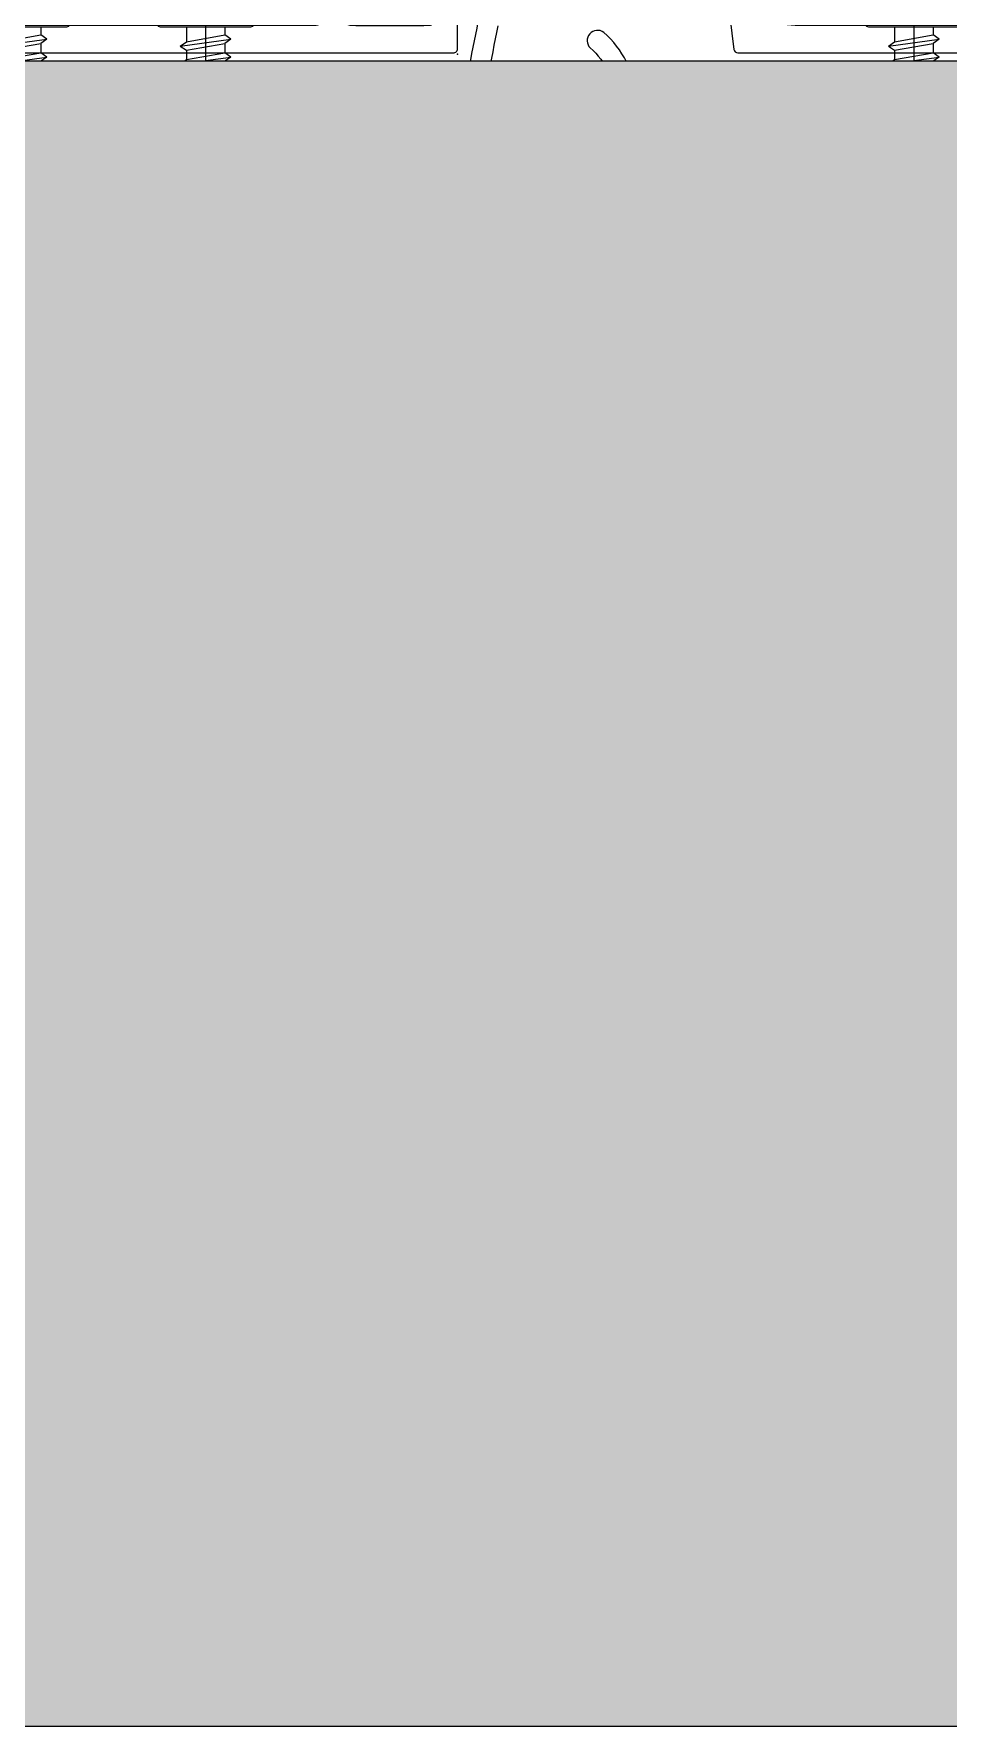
# Model space of a CAD drawing. Header units: millimetres. Extents: x 2519235 to 7246330, y 25937 to 201821.
# Drawn here: x 2747618.3 to 2747684.9, y 118708.9 to 118832.2 of the extents above; entities that cross this region are included whole.
import ezdxf
from ezdxf.enums import TextEntityAlignment as Align

# ---------------------------------------------------------------- set-up
doc = ezdxf.new("R2010")
doc.units = ezdxf.units.MM
doc.linetypes.add('CENTER', pattern=[50.800000000000004, 31.75, -6.35, 6.35, -6.35])
doc.linetypes.add('TA_GL_005.00000', pattern=[13.75, 5, -1.25, 1.25, -1.25, 5])
for name, color, linetype in [('000 - 0_SYM_DWG_GRID-BUBBLE_MAIN_COLOR_1', 1, 'Continuous'), ('000 - 0_SYM_DWG_GRIDLINE_MAIN_COLOR_251', 251, 'Continuous'), ('000 - STRUCTURE_STEEL_ACCESORIES_WIPEOUT_', 250, 'Continuous'), ('010 - ASPG_ACCESSORIES_MAIN_COLOR_1', 1, 'Continuous'), ('010 - ASPG_EXTR_DEF_SUB', 250, 'Continuous'), ('010 - ASPG_EXTR_MAIN_COLOR_2', 2, 'Continuous'), ('010 - ASPG_FLASHING_HATCH_', 251, 'Continuous'), ('010 - ASPG_FLASHING_MAIN_COLOR_2', 2, 'Continuous'), ('010 - ASPG_FLASHING_MAIN_COLOR_4', 4, 'Continuous'), ('010 - ASPG_FLASHING_WIPEOUT_', 250, 'Continuous'), ('010 - ASPG_FRAMING_MAIN_COLOR_2', 2, 'Continuous'), ('010 - ASPG_FRAMING_SUB_COLOR_2', 2, 'Continuous'), ('010 - ASPG_FRAMING_WIPEOUT_', 250, 'Continuous'), ('BOLT & SCREW', 233, 'Continuous'), ('Center Line', 1, 'CENTER'), ('Xref-PLAN-106.940$0$_PP-Dim', 1, 'Continuous')]:
    doc.layers.add(name, color=color, linetype=linetype)
doc.layers.add('12-GRID', color=1, linetype='CENTER', lineweight=13)
doc.layers.add('SCREW', color=8, linetype='Continuous', lineweight=5)
doc.styles.add('Arial', font='arial.ttf', dxfattribs={"height": 299.9999999999997})
doc.styles.add('TA', font='', dxfattribs={"height": 4.5})
doc.styles.get('TA').set_extended_font_data('Cordia New')

# ---------------------------------------------------------------- blocks, each defined once
blk = doc.blocks.new('Xref-PLAN-106.940')
at = {"layer": 'Xref-PLAN-106.940$0$_PP-Dim'}
for p, q in [((148619.3374636862, 23258.39665348398), (153169.1805612047, 23258.39665348398)), ((148619.3374636862, 22958.39665348398), (153169.1805612047, 22958.39665348398))]:
    blk.add_line(p, q, dxfattribs=at)
blk = doc.blocks.new('*U1098')
at = {"layer": '000 - 0_SYM_DWG_GRIDLINE_MAIN_COLOR_251', "linetype": 'ByBlock', "ltscale": 5}
blk.add_line((1.99999999999271, 0), (-865.9999999999948, 1.209458072101898e-13), dxfattribs=at)
at = {"style": 'TA', "flags": 1}
blk.add_attdef('LOCATION', (5.999999999999999, -6.000000000000001), '', height=4.5, rotation=270, dxfattribs=at)
at = {"layer": '000 - 0_SYM_DWG_GRID-BUBBLE_MAIN_COLOR_1', "style": 'Arial'}
blk.add_attdef('GRID-HEAD', text='', height=4, rotation=179.9999999999665, dxfattribs=at).set_placement((21.99999998541249, 0), align=Align.MIDDLE_CENTER)
blk = doc.blocks.new('W-1-PP17-ENT1_REV02_20260415-161303_PP17_ENT1_MAIN_DIMS_PL')
at = {"layer": '000 - 0_SYM_DWG_GRIDLINE_MAIN_COLOR_251', "linetype": 'TA_GL_005.00000', "xscale": 50, "yscale": 50, "zscale": 50, "rotation": 180}
blk.add_blockref('*U1098', (-18300, -2.91038304567337e-11), dxfattribs=at)
blk = doc.blocks.new('A$C6d15e31b')
for name, p in [('W-1-PP17-ENT1_REV02_20260415-161303_PP17_ENT1_MAIN_DIMS_PL', (0, 0)), ('Xref-PLAN-106.940', (-135619.3374636862, -23258.39544955263))]:
    blk.add_blockref(name, p)
blk = doc.blocks.new('*U2952')
at = {"layer": '12-GRID', "color": 8, "linetype": 'CENTER'}
for p, q in [((5.684341886080801e-14, -6.200000000000029), (5.684341886080801e-14, 2.200000000000029)), ((-4.199999999999973, -2), (4.200000000000085, -2))]:
    blk.add_line(p, q, dxfattribs=at)
at = {"layer": 'BOLT & SCREW'}
for p, q in [((-0.2288719817826677, -1.446462371730204), (-0.4418749999998197, -0.2325000000002947)), ((-0.2288719817826677, -1.542256036434869), (-0.4418749999998197, -1.116250000000048)), ((0.2288719817822642, -1.446462371730562), (0.4418749999996946, -0.2324999999999764)), ((0.2288719817822642, -1.542256036434869), (0.4418749999996946, -1.116250000000048)), ((-0.553537628269381, -1.771128018217196), (-1.767499999999847, -1.558125000000442)), ((-0.553537628269381, -2.228871981782805), (-1.767500000000483, -2.441875000000354)), ((-0.4577439635652332, -1.771128018217196), (-0.8837500000000146, -1.558125000000442)), ((-0.4577439635652332, -2.228871981782805), (-0.8837500000000146, -2.441875000000354)), ((-0.2288719817826677, -2.457743963565131), (-0.4418749999998197, -2.883750000000271)), ((0.4418749999996946, -2.883750000000271), (0.2288719817829008, -2.457743963565131)), ((0.4577439635647103, -1.771128018217196), (0.8837499999994917, -1.558125000000442)), ((0.4577439635647103, -2.228871981782805), (0.8837500000001283, -2.441874999999877)), ((0.5535376282692559, -1.771128018217196), (1.767500000000001, -1.558125000000124)), ((0.5535376282692559, -2.228871981782805), (1.767500000000001, -2.441874999999877)), ((-0.2288719817821107, -2.553537628269438), (-0.4418749999998197, -3.767500000000023)), ((0.2288719817829008, -2.553537628269438), (0.4418749999999732, -3.767500000000023))]:
    blk.add_line(p, q, dxfattribs=at)
for points in [[(-1.767500000000006, -1.558125000000442), (-0.8837500000001342, -1.558125000000442, 0.4142135623730394), (-0.4418749999998197, -1.116250000000048), (-0.4418749999998197, -0.2325000000002947), (0.4418749999996946, -0.2324999999999764), (0.4418749999996946, -1.116250000000048, 0.4142135623731505), (0.8837500000000089, -1.558125000000442), (1.76750000000012, -1.558125000000124), (1.76750000000012, -2.441874999999877), (0.8837500000000089, -2.441874999999877, 0.414213562373095), (0.4418749999996946, -2.883750000000271), (0.4418749999999732, -3.767500000000023), (-0.4418749999998197, -3.767500000000023), (-0.4418749999998197, -2.883750000000271, 0.4142135623730397), (-0.8837500000001342, -2.441875000000354), (-1.767500000000483, -2.441875000000354)], [(0.2288719817829008, -2.457743963565131, -0.414213562373095), (0.4577439635645909, -2.228871981782805), (0.5535376282692559, -2.228871981782805), (0.5535376282692559, -1.771128018217196), (0.4577439635645909, -1.771128018217196, -0.4142135623730951), (0.228871981782105, -1.542256036434869), (0.228871981782105, -1.446462371730562), (-0.2288719817826677, -1.446462371730204), (-0.2288719817826677, -1.542256036434869, -0.4142135623730951), (-0.4577439635649944, -1.771128018217196), (-0.553537628269381, -1.771128018217196), (-0.553537628269381, -2.228871981782805), (-0.4577439635649944, -2.228871981782805, -0.4142135623730951), (-0.2288719817826677, -2.457743963565131), (-0.2288719817822698, -2.553537628269438), (0.2288719817829008, -2.553537628269438)]]:
    blk.add_lwpolyline(points, format="xyb", close=True, dxfattribs=at)
blk.add_circle((5.684341886080801e-14, -2), 3.5, dxfattribs=at)
blk = doc.blocks.new('*U1102')
at = {"layer": '010 - ASPG_EXTR_MAIN_COLOR_2', "color": 2}
for points in [[(1115.561955856625, 33.06505110442775, 0.07704788012868193), (1148.74152756203, 68.43644483808565, -0.2476739044870795), (1148.989188615698, 68.56714037120945), (1150.984089381993, 68.56714037120945, -0.04413111325910057), (1151.472824816126, 68.50458020212498, -0.1258462906385483), (1153.963676901069, 67.20642238182153, -0.09885145914925667), (1154.817340067122, 66.03380806519088, -0.2058282691334744), (1154.793666421436, 61.20460651100983, -0.1151163694662807), (1151.368324128445, 57.18072180556736, 0.822373071447778), (1152.455046290532, 56.10392398616203, 0.109184526549196), (1156.148600934073, 60.55948756870019, 0.2083234795678962), (1156.189426846337, 66.64026457486578, 0.1005277992320483), (1154.972309139092, 68.31671042160268, 0.1451157280627245), (1151.292309131008, 70.06714037126766), (1135.758774927817, 70.06714037126766, 0.4336592857269459), (1135.459426756948, 69.74737493492101), (1135.841377865057, 63.96271307483219, 0.0820690263538202), (1135.86365129333, 63.86745857012828, 0.7206537881255028), (1137.329086504877, 63.97254170019549, 0.07922428198988747), (1137.337783531286, 64.06661670505672), (1137.068773226347, 68.1407864561388, -0.4336592857264138), (1137.467904121149, 68.56714037120945), (1145.861192987766, 68.56714037126766, -0.6073848710044985), (1146.352110221051, 67.62217621303533, -0.04582868044492008), (1127.783822288737, 45.76076047345667, -0.5604921351226578)], [(1200.758774927817, 70.06714037125514, 0.4336592857269459), (1200.459426756948, 69.74737493490849), (1200.841377865057, 63.96271307481967, 0.0820690263538202)], [(1211.352110221051, 67.62217621302281, -0.04582868044492008), (1192.783822288737, 45.76076047344415, -0.5604921351226578), (1192.287505356129, 45.88571992109812, 0.3178599151680848), (1189.211911419872, 48.23749049503405, 0.9532878111822051), (1189.082072678953, 46.71593409544604, -2.423003988231831), (1187.258069522213, 44.89173717523974, 0.9523147976297285), (1185.736344682053, 44.76348824823091, 0.3008214087947553), (1187.889874737244, 41.7552902542013, -0.5604921351218277), (1187.983518406749, 41.25212405483055, -0.01942473842078824), (1178.623925091699, 33.46052617033294, -0.5525007933269362), (1178.147498584818, 33.63667257963263, 0.3444609008774969), (1174.989498805255, 36.29767865973574, 0.9520149233436535), (1174.86157765612, 34.77593409544372, -2.42318646531747), (1173.037574998569, 32.95193143754315, 0.9520149233867892), (1171.515830433927, 32.82401028869955, 0.2853998218446234), (1173.493024077732, 29.8885144825401, -0.5533776808031501), (1173.562908510212, 29.38496566232809, 0.03067395406819984), (1158.463012880646, 15.05729964533404, 0.4171002255848137), (1159.114368729759, 5.272964204960061, 0.9355530918984264), (1160.096664154902, 6.406584819495237, -0.4344100119147308), (1159.803354519885, 14.29476617463681, -0.01499848524836865), (1166.920564806089, 21.45455419168158, -0.7383485292466446), (1169.917139344383, 19.76412730292233, 0.004917316774645771), (1166.806699985173, 4.803864106194141, 0.2636109069979271)], [(1168.278225447517, 4.512981288375357, -0.004854851929905817), (1171.34138361644, 19.25507699978354, 0.2339601468136614), (1170.815442486666, 21.9548734380007, -0.2408104543272742), (1170.710313410033, 24.90310810664252, -0.1041570884704408), (1170.784604869317, 25.00194829796257), (1172.99301963998, 26.93374890840661, -0.2290212912668875), (1175.700679264031, 26.88725557004383, -0.3817208427142056), (1180.273619593587, 9.06909841736362, 0.9773819303748196), (1181.620311295614, 8.407760736190738, 0.3611050424324235), (1177.408162182663, 27.50327562535696, -0.4961260631527202), (1177.442922529299, 30.68812541722602, 0.003188108562510474), (1179.055809630081, 31.90200527397266, -0.00282652430436861), (1180.561955856625, 33.06505110441523, 0.07704788012868193), (1213.74152756203, 68.43644483807313, -0.2476739044870795)]]:
    blk.add_lwpolyline(points, format="xyb", dxfattribs=at)
at = {"rotation": 179.999999999989}
for p in [(1189.086863745004, 42.88714037120391), (1174.866368722636, 30.94714037120158)]:
    blk.add_blockref('*U2952', p, dxfattribs=at)
blk = doc.blocks.new('PZG35-9D5')
at = {"layer": 'Center Line'}
blk.add_line((1.4210854715202e-14, 3.733653355866409), (1.4210854715202e-14, -10.53404386090006), dxfattribs=at)
at = {"layer": 'SCREW', "color": 8}
for p, q in [((-1.399999999999963, 2.842170943040401e-14), (-1.399999999999963, -1.090192378864657)), ((1.399999999999991, 0), (1.399999999999991, -0.5901923788647139)), ((-1.850000000000009, -1.399999999999977), (1.850000000000037, -0.8999999999999773)), ((-1.850000000000009, -1.399999999999977), (-1.399999999999963, -1.090192378864685)), ((-1.399999999999963, -1.090192378864685), (1.399999999999991, -0.5901923788646855)), ((-1.399999999999963, -1.709807621135297), (1.399999999999991, -1.209807621135297)), ((1.850000000000037, -0.8999999999999773), (1.399999999999991, -0.5901923788646855)), ((1.850000000000037, -0.8999999999999773), (1.399999999999991, -1.209807621135297)), ((1.399999999999991, -1.209807621135269), (1.399999999999991, -1.890192378864725)), ((-1.850000000000009, -1.399999999999977), (-1.399999999999963, -1.709807621135297)), ((-1.850000000000009, -2.699999999999989), (1.850000000000037, -2.199999999999989)), ((-1.850000000000009, -2.699999999999989), (-1.399999999999963, -2.390192378864697)), ((-1.399999999999963, -1.709807621135269), (-1.399999999999963, -2.390192378864697)), ((-1.399999999999963, -2.390192378864697), (1.399999999999991, -1.890192378864697)), ((1.850000000000037, -2.199999999999989), (1.399999999999991, -1.890192378864697)), ((1.850000000000037, -2.199999999999989), (1.399999999999991, -2.509807621135309)), ((-1.850000000000009, -2.699999999999989), (-1.399999999999963, -3.009807621135309)), ((-1.850000000000009, -4), (-1.399999999999963, -3.690192378864708)), ((-1.399999999999963, -3.009807621135309), (1.399999999999991, -2.509807621135309)), ((-1.399999999999963, -3.009807621135309), (-1.399999999999963, -3.690192378864708)), ((-1.399999999999963, -3.690192378864708), (-0.8446989986695002, -3.591031485769975)), ((0.5619885887190463, -3.339837273736322), (1.399999999999991, -3.190192378864708)), ((0.7141825614195483, -3.653488843051434), (1.850000000000037, -3.5)), ((1.399999999999991, -2.50980762113528), (1.399999999999991, -3.190192378864708)), ((1.850000000000037, -3.5), (1.399999999999991, -3.190192378864708)), ((1.850000000000037, -3.5), (1.399999999999991, -3.80980762113532)), ((-1.850000000000009, -4), (-0.9911470940920566, -3.883938796498938)), ((-1.850000000000009, -4), (-1.399999999999963, -4.30980762113532)), ((-1.399999999999963, -4.30980762113532), (-1.184865735341859, -4.271390788160659)), ((-1.399999999999963, -4.309807621135349), (-1.399999999999963, -8.099999999999966)), ((0.7141825614195483, -3.932275020881832), (1.399999999999991, -3.80980762113532)), ((0.7141825614195483, -4.612659778611231), (1.399999999999991, -4.49019237886472)), ((0.7141825614195483, -4.953488843051389), (1.850000000000037, -4.800000000000011)), ((1.399999999999991, -3.809807621135349), (1.399999999999991, -4.490192378864691)), ((1.850000000000037, -4.800000000000011), (1.399999999999991, -4.49019237886472)), ((1.850000000000037, -4.800000000000011), (1.399999999999991, -5.109807621135332)), ((0.7141825614195483, -5.232275020881843), (1.399999999999991, -5.109807621135332)), ((1.399999999999991, -5.109807621135332), (1.399999999999991, -8.099999999999966)), ((1.4210854715202e-14, -9.5), (-1.399999999999963, -8.099999999999966)), ((1.4210854715202e-14, -9.5), (1.399999999999991, -8.099999999999966))]:
    blk.add_line(p, q, dxfattribs=at)
blk.add_lwpolyline([(1.4210854715202e-14, -9.5), (0.7141825614195483, -5.232275020881843), (0.7141825614195483, -3.600899293750615, 0.4176573264866609), (0.4106596181599826, -3.300919979679151, 0.1081021898226624), (-0.8446989986694433, -3.591031485769975), (-1.399999999999991, -4.701675652739141)], format="xyb", dxfattribs=at)
blk = doc.blocks.new('*U2951')
at = {"layer": 'SCREW'}
blk.add_lwpolyline([(3.026373332565058, 1.780836269555209, 0.09905967801670053), (0.7999999999999687, 2.546427498927414), (0.7999999999999687, 2.274284095813357), (-0.800000000000054, 2.274284095813357), (-0.800000000000054, 2.546427498927414, 0.09905967801670058), (-3.026373332565143, 1.780836269555209, 0.2665876613401604), (-3.500000000000043, 0.9556546004010897), (-3.500000000000043, 0.1999999999999886, 0.4142135623730938), (-3.300000000000054, 0), (3.299999999999997, 0, 0.4142135623731049), (3.499999999999986, 0.1999999999999886), (3.499999999999957, 0.9556546004010897, 0.2665876613401604)], format="xyb", close=True, dxfattribs=at)
blk.add_blockref('PZG35-9D5', (-1.4210854715202e-14, 0), dxfattribs=at)
blk = doc.blocks.new('*U2950')
blk.add_point((0, 0))
at = {"layer": '010 - ASPG_ACCESSORIES_MAIN_COLOR_1'}
blk.add_lwpolyline([(-39.69999999902211, -0.5999999995172398, 0.4142135623731156), (-39.99999999883585, -0.8999999995638059), (-39.99999999883585, -7.366962144914214, 0.5773502691897371), (-39.65044321701862, -7.568778847059366), (-36.64260295056738, -5.832201459393036, 0.7673269879794871), (-36.78520590183325, -5.299999999645297), (-37.89999999874271, -5.299999999645297, -0.4142135623735732), (-38.19999999902211, -4.999999999656938), (-38.19999999902211, -2.799999999587089, -0.4142135623730951), (-37.99999999883585, -2.59999999951724), (-32.18326623388566, -2.59999999951724, -0.3888787318530097), (-31.98402729420923, -2.782568851142787), (-31.8474567013327, -4.343577870872468, 0.3888787318530089), (-31.34935935237445, -4.799999999528882), (-30.29999999911524, -4.799999999528882, 0.4142135623732408), (-29.99999999883585, -4.499999999540523), (-29.99999999883585, -2.899999999505599, -0.4142135623731785), (-29.69999999902211, -2.59999999951724), (0.4107479506637901, -2.59999999951724, -0.3789692262628873), (3.38851808081381, -5.235465979035143), (7.952927200356498, -42.5207682372482, 0.4465929586642906), (11.6177961837966, -45.07649022702281, -0.4898018444424612), (16.07846395508386, -48.68238816667036), (16.06490363762714, -49.36225294566866, -0.1824796859550777), (15.80227640201338, -50.01801436272836, -0.2679491924113072), (15.32539491611533, -50.16829426406803, 1.122114645179816), (15.09990952932276, -52.3421093734276, 0.4050039718497206), (18.0645059288945, -49.40213623346681), (18.07806624681689, -48.72227145435209, 0.4898054953707174), (11.15966573380865, -43.12966807454978, -0.4465970485362636), (9.938031048281118, -42.27776159492242), (4.866356541635469, -0.8481197821154633, 0.3641755342157969), (4.570876519894227, -0.5999999995172398)], format="xyb", close=True, dxfattribs=at)
at = {"layer": '010 - ASPG_EXTR_DEF_SUB'}
for p in [(-39.99999999883585, -0.4999999995172402), (43.44495566345738, -76.89999999944341), (43.44495566345738, -77.49999999954052)]:
    blk.add_point(p, dxfattribs=at)
at = {"layer": '010 - ASPG_EXTR_MAIN_COLOR_2'}
blk.add_lwpolyline([(11.37409105408005, -48.15170148877115), (11.47245816211216, -47.43577758665815), (12.17779493960552, -47.55667202338264), (12.29266474000178, -46.78670596401826, -0.5355375090189683), (14.1918134491425, -49.16870282323253, 0.9915718169393263), (15.66379558271728, -49.57599316951273, 1.157025413028558), (8.792231505503878, -48.77291728999153, -0.6885576205791355), (8.274611146422103, -48.98797988444021), (-17.14292736421339, -22.16859813180672), (-32.34153279638849, -6.131750148785431), (-32.34153279638849, -2.899999981694054, 0.4143115081626392), (-32.64163311407901, -2.59999999951724), (-37.54163311352022, -2.59999999951724, 0.4141156188887998), (-37.84153278893791, -2.899999981635847), (-37.84153278893791, -4.299999988411218, 0.4142135623731781), (-37.54153279098682, -4.599999986478724), (-35.98884801496752, -4.599999986478724, -0.205894629290155), (-35.77110154624097, -4.693635078269653), (33.22969053988345, -77.49999999954052), (43.14495566324331, -77.49999999954052, 0.6681786376628355), (43.35708769806661, -76.98786796536915), (40.5215537941549, -74.1523340573247, 0.6681786381757795), (40.00942175951786, -74.36446609156592), (40.00942175951786, -75.99999999802712), (33.87471885257401, -75.99999999802712), (11.86384030175395, -52.7751643466243, -0.5583539238224016), (12.08261241135187, -51.95244935475676, 0.7662751832817146), (12.03674733010121, -50.39291741001107, -0.4385828234445206), (10.70630855322815, -48.05207626283555)], format="xyb", close=True, dxfattribs=at)
at = {"layer": 'SCREW', "rotation": 180}
for p in [(-21.64901723782532, -2.499999999924694), (-8.237076249206439, -2.499999999924694)]:
    blk.add_blockref('*U2951', p, dxfattribs=at)
blk = doc.blocks.new('*U1103')
blk.add_wipeout([(1390.0000000029759, 4.000000001472017), (60.00000000297587, 4.000000000000455), (60.00000000297587, 69.30000000000041), (1390.0000000029759, 69.30000000147197)]).dxf.layer = '010 - ASPG_FRAMING_WIPEOUT_'
at = {"layer": '010 - ASPG_FRAMING_MAIN_COLOR_2'}
blk.add_lwpolyline([(1360.00000000414, 69.3000000014716), (90.00000000181171, 69.3), (90.00000000181171, 6), (1360.00000000414, 6.000000001471602)], close=True, dxfattribs=at)
at = {"layer": '010 - ASPG_FRAMING_SUB_COLOR_2'}
for points in [[(1390.000000002976, 4.000000001471602), (60.00000000297587, 4), (60.00000000297587, 69.3), (1390.000000002976, 69.3000000014716)], [(60.00000000297587, 2.000000000715772), (60.00000000297587, 4), (1390.000000002976, 4.000000001471602), (1390.000000002976, 2.000000002187374)]]:
    blk.add_lwpolyline(points, close=True, dxfattribs=at)
at = {"color": 1, "xscale": -1, "rotation": 180}
for p in [(1270.00000000163, 69.3), (1335.00000000163, 69.3)]:
    blk.add_blockref('*U2950', p, dxfattribs=at)
blk = doc.blocks.new('W-1-PP17-ENT1_REV02_20260416-153151_PP17_ENT1_ASPG_MAIN_UPPL')
at = {"xscale": -1}
blk.add_blockref('*U1103', (14400, 48.00000000046566), dxfattribs=at)
at = {"color": 1, "rotation": 179.9999999999999}
blk.add_blockref('*U1102', (14274.7669621422, 124.6669621453912), dxfattribs=at)
blk = doc.blocks.new('*U2124')
blk.add_wipeout([(69.9987960706394, 44.99999999999273), (69.99879607063941, -4.438207727946477e-10), (0, -4.3655767375069705e-10), (0, -5), (74.99879607063485, -5.000000000007263), (74.99879607063485, 44.99999999999273)]).dxf.layer = '000 - STRUCTURE_STEEL_ACCESORIES_WIPEOUT_'
blk = doc.blocks.new('*U2959')
at = {"layer": '010 - ASPG_FLASHING_HATCH_'}
h = blk.add_hatch(dxfattribs=at)
h.set_pattern_fill('DOTS', color=256, scale=0.5)
h.set_pattern_definition([(0, (0, 0), (19.84375, 39.6875), [0, -39.6875])])
h.paths.add_polyline_path([(0, -52), (3000, -52), (3000, -351), (-2.44929359829475e-18, -351)])
at = {"layer": '010 - ASPG_FLASHING_MAIN_COLOR_2'}
blk.add_lwpolyline([(0, -52), (3000, -52), (3000, -351), (-2.44929359829475e-18, -351)], close=True, dxfattribs=at)
blk.add_wipeout([(0, 69.29999999994743), (2999.999999999821, 69.29999999994743), (2999.999999999821, -51.99999999999818), (0, -51.99999999999818)]).dxf.layer = '010 - ASPG_FLASHING_WIPEOUT_'
at = {"layer": '010 - ASPG_FLASHING_HATCH_'}
h = blk.add_hatch(dxfattribs=at)
h.set_pattern_fill('DOTS', color=256, scale=0.1)
h.set_pattern_definition([(0, (0, 0), (3.96875, 7.9375), [0, -7.9375])])
h.paths.add_polyline_path([(-2.8421709430404e-14, 69.29999999999998), (3000, 69.29999999999998), (3000, -52.00000000000001), (3.155443620884047e-30, -52.00000000000001)])
at = {"layer": '010 - ASPG_FLASHING_MAIN_COLOR_4'}
blk.add_lwpolyline([(-2.8421709430404e-14, 69.29999999999998), (3000, 69.29999999999998), (3000, -52.00000000000001), (3.155443620884047e-30, -52.00000000000001)], close=True, dxfattribs=at)
blk = doc.blocks.new('W-1-PP17-ENT1_REV03_20260621-000232_LOPF_FLASHING')
at = {"xscale": -1}
blk.add_blockref('*U2959', (14400, 48.00000000046566), dxfattribs=at)

msp = doc.modelspace()

# ---------------------------------------------------------------- block references
msp.add_blockref('A$C6d15e31b', (2734544.160699638, 118712.9420134598))

# ---------------------------------------------------------------- next in the draw order: block references
msp.add_blockref('W-1-PP17-ENT1_REV02_20260416-153151_PP17_ENT1_ASPG_MAIN_UPPL', (2734544.160699638, 118712.9420134598))

# ---------------------------------------------------------------- next in the draw order: block references
at = {"rotation": 270}
msp.add_blockref('*U2124', (2747599.160699638, 118762.9420134624), dxfattribs=at)

# ---------------------------------------------------------------- next in the draw order: block references
msp.add_blockref('W-1-PP17-ENT1_REV03_20260621-000232_LOPF_FLASHING', (2734544.160699638, 118712.9420134598))

doc.saveas('drawing.dxf')
